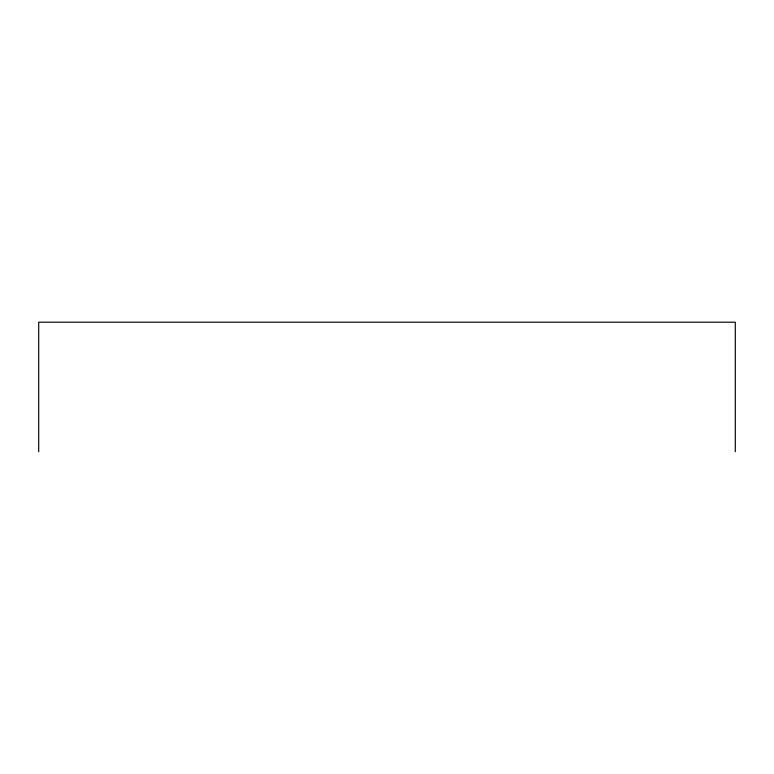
<?xml version="1.0" encoding="UTF-8"?>
<svg xmlns="http://www.w3.org/2000/svg" width="774" height="774" viewBox="0 0 774 774"><rect width="100%" height="100%" fill="white"/><g stroke="black" fill="none" stroke-linecap="round" stroke-linejoin="round"><path stroke-width="1.16" d="M735.3 451.784L735.3 322.216L38.7 322.216L38.7 451.784"/></g></svg>
